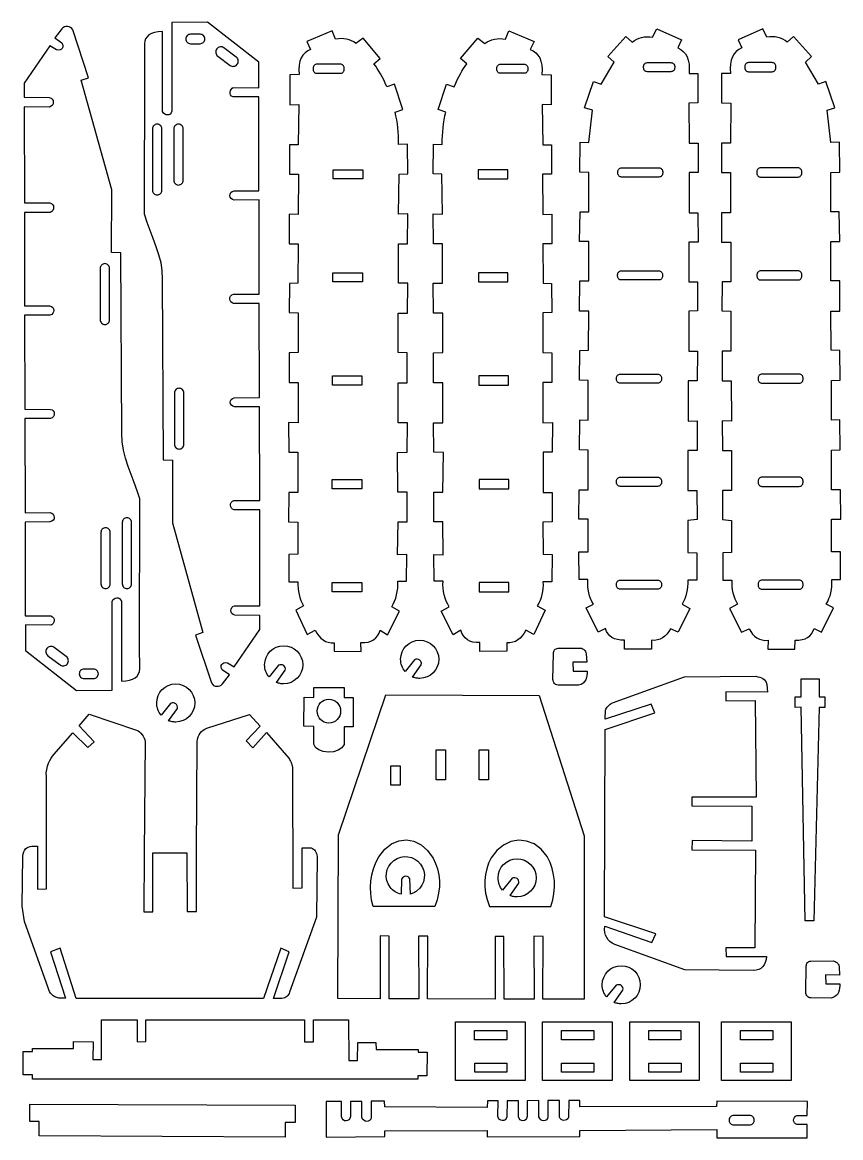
# Model space of a CAD drawing. Extents: x -511 to 437, y -183 to 197.
# Drawn here: x 158.1 to 437.2, y -183.3 to 196.8 of the extents above; entities that cross this region are included whole.
import ezdxf

# ---------------------------------------------------------------- set-up
doc = ezdxf.new("R2010")
doc.units = 0
doc.header["$MEASUREMENT"] = 0
doc.layers.add('CAMADA_1', color=7, linetype='CONTINUOUS')

msp = doc.modelspace()

# ---------------------------------------------------------------- linework, layer by layer
at = {"layer": 'CAMADA_1', "color": 250}
for points in [[(180.71, 177.9), (175.35, 194.17), (175.01, 194.67), (174.59, 195.04), (174.1, 195.27), (173.58, 195.37), (173.04, 195.34), (172.51, 195.19), (172.02, 194.93), (171.6, 194.55), (169.21, 191.45), (171.64, 189.76), (171.89, 189.28), (171.99, 188.78), (171.96, 188.32), (171.79, 187.9), (171.49, 187.57), (171.06, 187.35), (170.51, 187.28), (169.84, 187.37), (167.55, 188.76), (158.77, 175.98), (158.78, 171.27), (167.34, 171.17), (167.94, 170.95), (168.37, 170.58), (168.63, 170.1), (168.72, 169.56), (168.65, 169.03), (168.41, 168.54), (168, 168.15), (167.42, 167.91), (158.79, 167.92), (158.86, 135.24), (167.56, 135.22), (168.1, 135.01), (168.5, 134.65), (168.74, 134.2), (168.83, 133.68), (168.77, 133.17), (168.55, 132.68), (168.18, 132.29), (167.65, 132.02), (158.87, 132.02), (158.94, 100.13), (167.44, 100.11), (168.07, 99.91), (168.52, 99.56), (168.81, 99.1), (168.91, 98.59), (168.84, 98.08), (168.6, 97.61), (168.17, 97.24), (167.56, 97.02), (158.95, 96.96), (159.02, 64.93), (167.75, 64.88), (168.29, 64.68), (168.7, 64.34), (168.96, 63.9), (169.07, 63.4), (169.01, 62.88), (168.79, 62.4), (168.38, 62), (167.8, 61.72), (159.03, 61.78), (159.1, 29.64), (167.54, 29.69), (168.17, 29.48), (168.64, 29.12), (168.94, 28.65), (169.05, 28.14), (168.98, 27.62), (168.71, 27.15), (168.24, 26.78), (167.55, 26.57), (159.11, 26.48), (159.18, -5.45), (167.93, -5.51), (168.46, -5.76), (168.79, -6.14), (168.97, -6.6), (168.99, -7.1), (168.87, -7.6), (168.64, -8.04), (168.31, -8.4), (167.89, -8.63), (159.19, -8.55), (159.21, -17.33), (176.64, -30.89), (188.82, -30.85), (188.78, -0.63), (189.06, -0.05), (189.43, 0.36), (189.87, 0.6), (190.34, 0.69), (190.82, 0.62), (191.27, 0.39), (191.66, 0.02), (191.96, -0.5), (192.02, -27.74), (193.48, -27.65), (194.73, -27.42), (195.77, -27.07), (196.62, -26.59), (197.28, -25.99), (197.76, -25.28), (198.06, -24.46), (198.2, -23.53), (198.13, -15.97), (198.21, 34.39), (197.35, 37.17), (196.35, 39.93), (195.29, 42.69), (194.26, 45.45), (193.35, 48.22), (192.63, 51), (192.19, 53.8), (192.11, 56.62), (191.79, 118.17), (188.62, 118.29), (188.66, 139.68), (178.25, 177.07), (180.71, 177.9)], [(217.26, -12.02), (222.62, -28.29), (222.95, -28.79), (223.38, -29.16), (223.86, -29.39), (224.39, -29.49), (224.93, -29.46), (225.45, -29.31), (225.94, -29.05), (226.37, -28.67), (228.75, -25.57), (226.32, -23.88), (226.08, -23.39), (225.97, -22.9), (226.01, -22.44), (226.18, -22.02), (226.48, -21.69), (226.9, -21.47), (227.45, -21.4), (228.12, -21.49), (230.42, -22.88), (239.2, -10.1), (239.19, -5.38), (230.63, -5.29), (230.03, -5.07), (229.6, -4.7), (229.34, -4.22), (229.24, -3.68), (229.32, -3.15), (229.56, -2.66), (229.97, -2.27), (230.54, -2.03), (239.18, -2.04), (239.11, 30.64), (230.41, 30.66), (229.86, 30.87), (229.47, 31.23), (229.23, 31.68), (229.13, 32.2), (229.2, 32.72), (229.41, 33.2), (229.79, 33.6), (230.32, 33.86), (239.1, 33.86), (239.03, 65.75), (230.53, 65.77), (229.9, 65.97), (229.44, 66.32), (229.16, 66.78), (229.05, 67.29), (229.12, 67.81), (229.37, 68.27), (229.79, 68.64), (230.4, 68.86), (239.02, 68.92), (238.95, 100.95), (230.22, 101), (229.67, 101.2), (229.26, 101.54), (229, 101.98), (228.9, 102.48), (228.95, 103), (229.18, 103.48), (229.58, 103.88), (230.17, 104.16), (238.94, 104.1), (238.87, 136.24), (230.43, 136.19), (229.79, 136.4), (229.32, 136.76), (229.03, 137.23), (228.91, 137.74), (228.98, 138.26), (229.25, 138.73), (229.73, 139.1), (230.41, 139.31), (238.86, 139.4), (238.79, 171.33), (230.03, 171.4), (229.51, 171.64), (229.17, 172.02), (229, 172.48), (228.98, 172.98), (229.09, 173.48), (229.32, 173.93), (229.66, 174.28), (230.07, 174.51), (238.78, 174.43), (238.76, 183.21), (221.33, 196.77), (209.15, 196.73), (209.19, 166.51), (208.91, 165.93), (208.53, 165.52), (208.1, 165.28), (207.62, 165.19), (207.15, 165.26), (206.7, 165.49), (206.3, 165.86), (206, 166.38), (205.95, 193.62), (204.49, 193.53), (203.24, 193.3), (202.19, 192.95), (201.35, 192.47), (200.69, 191.87), (200.21, 191.16), (199.9, 190.34), (199.77, 189.41), (199.84, 181.85), (199.76, 131.49), (200.62, 128.72), (201.62, 125.95), (202.67, 123.19), (203.7, 120.43), (204.62, 117.66), (205.34, 114.88), (205.78, 112.08), (205.86, 109.26), (206.17, 47.71), (209.34, 47.59), (209.31, 26.2), (219.71, -11.19), (217.26, -12.02)], [(278.07, 182.65), (280.23, 184.49), (274.34, 191.42), (271.93, 189.53), (271.19, 190.07), (270.4, 190.5), (269.57, 190.82), (268.7, 191.04), (267.81, 191.17), (266.87, 191.21), (265.92, 191.17), (264.93, 191.05), (263.78, 193.9), (255.18, 190.26), (256.48, 187.53), (255.48, 187.01), (254.6, 186.36), (253.86, 185.57), (253.27, 184.62), (252.82, 183.5), (252.54, 182.19), (252.43, 180.69), (252.51, 178.98), (249.32, 178.89), (249.34, 168.69), (252.4, 168.82), (252.19, 155.05), (249.23, 155.04), (249.22, 145.04), (252.29, 145.04), (252.19, 131.32), (249.16, 131.37), (249.13, 121.29), (252.21, 121.24), (252.11, 107.84), (249.21, 107.77), (249.17, 97.89), (252.21, 97.83), (252.21, 84.21), (249.15, 84.2), (249.1, 74.01), (252.23, 74.05), (252.21, 60.31), (248.89, 60.36), (248.98, 50.28), (252.05, 50.28), (252.05, 36.56), (248.99, 36.6), (248.96, 26.54), (252.14, 26.5), (252.05, 15.51), (249.03, 15.4), (249.08, 6.13), (252.16, 6.11), (252.13, 4.97), (252.18, 3.87), (252.31, 2.8), (252.51, 1.76), (252.78, 0.75), (253.14, -0.22), (253.57, -1.15), (254.08, -2.05), (251.37, -3.57), (255.29, -11.83), (258.03, -10.41), (258.6, -11.42), (259.23, -12.3), (259.94, -13.07), (260.71, -13.69), (261.55, -14.17), (262.45, -14.5), (263.43, -14.66), (264.48, -14.65), (264.45, -17.55), (273.67, -17.58), (273.63, -14.59), (274.9, -14.58), (276.04, -14.41), (277.05, -14.08), (277.93, -13.6), (278.67, -12.98), (279.3, -12.23), (279.8, -11.37), (280.18, -10.39), (282.73, -11.96), (286.82, -3.84), (284.11, -2.45), (284.64, -1.5), (285.1, -0.49), (285.48, 0.56), (285.8, 1.66), (286.03, 2.79), (286.18, 3.95), (286.24, 5.13), (286.22, 6.31), (289.21, 6.33), (289.31, 15.38), (286.14, 15.3), (286.27, 26.56), (289.37, 26.58), (289.41, 36.63), (286.24, 36.62), (286.1, 50.2), (289.35, 50.31), (289.47, 60.3), (286.32, 60.27), (286.3, 73.87), (289.43, 73.96), (289.44, 84.2), (286.28, 84.28), (286.28, 97.63), (289.52, 97.61), (289.59, 107.91), (286.4, 107.9), (286.45, 121.28), (289.51, 121.29), (289.59, 131.48), (286.41, 131.38), (286.62, 145.02), (289.59, 145.09), (289.51, 155.23), (286.47, 155.14), (286.47, 156.6), (286.43, 158.04), (286.34, 159.45), (286.21, 160.84), (286.04, 162.2), (285.82, 163.54), (285.56, 164.85), (285.26, 166.13), (287.88, 167.1), (285.04, 175.66), (282.42, 174.83), (281.91, 176.01), (281.39, 177.12), (280.86, 178.18), (280.32, 179.18), (279.77, 180.12), (279.21, 181.02), (278.65, 181.86), (278.07, 182.65)], [(309.77, 182.65), (307.61, 184.49), (313.5, 191.42), (315.91, 189.53), (316.65, 190.07), (317.44, 190.5), (318.27, 190.82), (319.14, 191.04), (320.03, 191.17), (320.97, 191.21), (321.92, 191.17), (322.91, 191.05), (324.06, 193.9), (332.66, 190.26), (331.36, 187.53), (332.36, 187.01), (333.24, 186.36), (333.98, 185.57), (334.57, 184.62), (335.02, 183.5), (335.3, 182.19), (335.41, 180.69), (335.33, 178.98), (338.52, 178.89), (338.5, 168.69), (335.44, 168.82), (335.65, 155.05), (338.61, 155.04), (338.62, 145.04), (335.55, 145.04), (335.65, 131.32), (338.68, 131.37), (338.71, 121.29), (335.63, 121.24), (335.73, 107.84), (338.63, 107.77), (338.67, 97.89), (335.63, 97.83), (335.63, 84.21), (338.69, 84.2), (338.74, 74.01), (335.61, 74.05), (335.63, 60.31), (338.95, 60.36), (338.86, 50.28), (335.79, 50.28), (335.79, 36.56), (338.85, 36.6), (338.88, 26.54), (335.7, 26.5), (335.79, 15.51), (338.81, 15.4), (338.76, 6.13), (335.68, 6.11), (335.71, 4.97), (335.66, 3.87), (335.53, 2.8), (335.33, 1.76), (335.06, 0.75), (334.7, -0.22), (334.27, -1.15), (333.76, -2.05), (336.47, -3.57), (332.55, -11.83), (329.81, -10.41), (329.24, -11.42), (328.61, -12.3), (327.9, -13.07), (327.13, -13.69), (326.29, -14.17), (325.39, -14.5), (324.41, -14.66), (323.36, -14.65), (323.39, -17.55), (314.17, -17.58), (314.21, -14.59), (312.94, -14.58), (311.8, -14.41), (310.79, -14.08), (309.91, -13.6), (309.17, -12.98), (308.54, -12.23), (308.04, -11.37), (307.66, -10.39), (305.11, -11.96), (301.02, -3.84), (303.73, -2.45), (303.2, -1.5), (302.74, -0.49), (302.36, 0.56), (302.04, 1.66), (301.81, 2.79), (301.66, 3.95), (301.6, 5.13), (301.62, 6.31), (298.63, 6.33), (298.53, 15.38), (301.7, 15.3), (301.57, 26.56), (298.47, 26.58), (298.43, 36.63), (301.6, 36.62), (301.74, 50.2), (298.49, 50.31), (298.37, 60.3), (301.52, 60.27), (301.54, 73.87), (298.41, 73.96), (298.39, 84.2), (301.56, 84.28), (301.56, 97.63), (298.32, 97.61), (298.25, 107.91), (301.44, 107.9), (301.39, 121.28), (298.33, 121.29), (298.25, 131.48), (301.43, 131.38), (301.22, 145.02), (298.25, 145.09), (298.33, 155.23), (301.37, 155.14), (301.37, 156.6), (301.41, 158.04), (301.5, 159.45), (301.63, 160.84), (301.8, 162.2), (302.02, 163.54), (302.28, 164.85), (302.58, 166.13), (299.96, 167.1), (302.8, 175.66), (305.42, 174.83), (305.93, 176.01), (306.45, 177.12), (306.98, 178.18), (307.52, 179.18), (308.07, 180.12), (308.63, 181.02), (309.19, 181.86), (309.77, 182.65)], [(359.94, 183.21), (357.85, 185.12), (363.97, 191.98), (366.15, 190.02), (366.89, 190.57), (367.67, 191.02), (368.49, 191.38), (369.34, 191.64), (370.23, 191.8), (371.15, 191.88), (372.1, 191.86), (373.08, 191.76), (374.52, 194.53), (382.9, 190.75), (381.68, 188.09), (382.67, 187.56), (383.53, 186.88), (384.25, 186.05), (384.82, 185.06), (385.23, 183.9), (385.49, 182.56), (385.58, 181.04), (385.5, 179.32), (388.54, 179.3), (388.53, 169.32), (385.38, 169.23), (385.5, 155.61), (388.57, 155.6), (388.58, 145.6), (385.5, 145.59), (385.5, 131.87), (388.54, 131.83), (388.56, 121.88), (385.38, 121.8), (385.38, 108.3), (388.39, 108.33), (388.42, 98.45), (385.38, 98.38), (385.38, 84.77), (388.35, 84.76), (388.3, 74.65), (385.26, 74.61), (385.18, 60.87), (388.31, 60.92), (388.22, 50.84), (385.14, 50.84), (385.14, 37.22), (388.21, 37.28), (388.24, 27.35), (385.14, 27.06), (385.14, 16.07), (388.17, 15.96), (388.12, 6.68), (385.04, 6.67), (385.07, 5.53), (385.02, 4.43), (384.89, 3.35), (384.69, 2.32), (384.41, 1.31), (384.06, 0.34), (383.63, -0.59), (383.11, -1.49), (385.83, -3.01), (381.8, -11.07), (379.17, -9.85), (378.6, -10.85), (377.96, -11.7), (377.26, -12.41), (376.49, -12.98), (375.65, -13.41), (374.75, -13.69), (373.77, -13.82), (372.72, -13.8), (372.75, -16.79), (363.53, -16.83), (363.47, -13.73), (362.2, -13.73), (361.07, -13.59), (360.08, -13.31), (359.22, -12.89), (358.49, -12.33), (357.89, -11.63), (357.4, -10.8), (357.02, -9.84), (354.47, -11.04), (350.37, -2.69), (352.89, -1.49), (352.37, -0.56), (351.93, 0.4), (351.58, 1.39), (351.3, 2.42), (351.11, 3.48), (350.99, 4.57), (350.95, 5.7), (350.98, 6.87), (347.99, 6.89), (347.97, 16.37), (351.06, 16.31), (351.06, 27.42), (347.92, 27.44), (347.99, 37.49), (351.06, 37.48), (351.1, 50.96), (348.12, 51.07), (348.22, 61.26), (351.08, 61.23), (351.1, 74.73), (348.17, 74.82), (348.25, 84.96), (351.22, 85.04), (351.32, 98.38), (348.18, 98.37), (348.21, 108.67), (351.3, 108.66), (351.35, 122.04), (348.18, 122.05), (348.41, 132.24), (351.28, 132.24), (351.32, 145.57), (348.22, 145.72), (348.36, 155.94), (351.32, 155.85), (352.53, 166.84), (349.91, 167.59), (352.97, 176.59), (355.52, 175.68), (359.94, 183.21)], [(425.21, 183.21), (427.3, 185.12), (421.18, 191.98), (419, 190.02), (418.25, 190.57), (417.47, 191.02), (416.66, 191.38), (415.8, 191.64), (414.92, 191.8), (414, 191.88), (413.05, 191.86), (412.07, 191.76), (410.63, 194.53), (402.24, 190.75), (403.47, 188.09), (402.47, 187.56), (401.61, 186.88), (400.9, 186.05), (400.33, 185.06), (399.91, 183.9), (399.65, 182.56), (399.56, 181.04), (399.64, 179.32), (396.61, 179.3), (396.62, 169.32), (399.76, 169.23), (399.64, 155.61), (396.58, 155.6), (396.56, 145.6), (399.64, 145.59), (399.64, 131.87), (396.61, 131.83), (396.58, 121.88), (399.76, 121.8), (399.76, 108.3), (396.76, 108.33), (396.72, 98.45), (399.76, 98.38), (399.76, 84.77), (396.8, 84.76), (396.84, 74.65), (399.88, 74.61), (399.96, 60.87), (396.84, 60.92), (396.92, 50.84), (400, 50.84), (400, 37.22), (396.94, 37.28), (396.9, 27.35), (400, 27.06), (400, 16.07), (396.98, 15.96), (397.03, 6.68), (400.1, 6.67), (400.08, 5.53), (400.13, 4.43), (400.25, 3.35), (400.45, 2.32), (400.73, 1.31), (401.09, 0.34), (401.52, -0.59), (402.03, -1.49), (399.32, -3.01), (403.34, -11.07), (405.97, -9.85), (406.55, -10.85), (407.18, -11.7), (407.88, -12.41), (408.66, -12.98), (409.49, -13.41), (410.4, -13.69), (411.38, -13.82), (412.43, -13.8), (412.39, -16.79), (421.62, -16.83), (421.68, -13.73), (422.95, -13.73), (424.07, -13.59), (425.07, -13.31), (425.92, -12.89), (426.65, -12.33), (427.26, -11.63), (427.75, -10.8), (428.13, -9.84), (430.68, -11.04), (434.77, -2.69), (432.26, -1.49), (432.78, -0.56), (433.21, 0.4), (433.57, 1.39), (433.84, 2.42), (434.04, 3.48), (434.16, 4.57), (434.2, 5.7), (434.17, 6.87), (437.16, 6.89), (437.17, 16.37), (434.09, 16.31), (434.09, 27.42), (437.22, 27.44), (437.15, 37.49), (434.09, 37.48), (434.05, 50.96), (437.03, 51.07), (436.92, 61.26), (434.07, 61.23), (434.05, 74.73), (436.98, 74.82), (436.89, 84.96), (433.93, 85.04), (433.83, 98.38), (436.97, 98.37), (436.93, 108.67), (433.85, 108.66), (433.8, 122.04), (436.96, 122.05), (436.74, 132.24), (433.86, 132.24), (433.83, 145.57), (436.92, 145.72), (436.79, 155.94), (433.83, 155.85), (432.62, 166.84), (435.24, 167.59), (432.18, 176.59), (429.63, 175.68), (425.21, 183.21)], [(215.5, 189.48), (218.78, 189.48), (219.1, 189.51), (219.4, 189.61), (219.68, 189.76), (219.92, 189.95), (220.11, 190.19), (220.26, 190.47), (220.36, 190.77), (220.39, 191.09), (220.39, 191.09), (220.36, 191.42), (220.26, 191.72), (220.11, 191.99), (219.92, 192.23), (219.68, 192.43), (219.4, 192.58), (219.1, 192.67), (218.78, 192.7), (215.5, 192.7), (215.18, 192.67), (214.87, 192.58), (214.6, 192.43), (214.36, 192.23), (214.16, 191.99), (214.02, 191.72), (213.92, 191.42), (213.89, 191.09), (213.89, 191.09), (213.92, 190.77), (214.02, 190.47), (214.16, 190.19), (214.36, 189.95), (214.6, 189.76), (214.87, 189.61), (215.18, 189.51), (215.5, 189.48)], [(224.81, 185.25), (229, 182.11), (229.31, 181.93), (229.63, 181.82), (229.97, 181.77), (230.31, 181.78), (230.63, 181.86), (230.94, 182.01), (231.22, 182.21), (231.46, 182.47), (231.46, 182.47), (231.64, 182.77), (231.76, 183.1), (231.81, 183.44), (231.79, 183.77), (231.71, 184.1), (231.57, 184.41), (231.37, 184.69), (231.11, 184.93), (226.91, 188.06), (226.6, 188.24), (226.28, 188.36), (225.94, 188.41), (225.6, 188.39), (225.28, 188.31), (224.97, 188.17), (224.69, 187.97), (224.45, 187.7), (224.45, 187.7), (224.27, 187.4), (224.15, 187.07), (224.1, 186.74), (224.12, 186.4), (224.2, 186.07), (224.34, 185.76), (224.54, 185.49), (224.81, 185.25)], [(266.59, 182.49), (258.59, 182.49), (258.33, 182.46), (258.08, 182.39), (257.86, 182.27), (257.67, 182.11), (257.51, 181.92), (257.39, 181.7), (257.32, 181.46), (257.29, 181.2), (257.29, 180.69), (257.32, 180.43), (257.39, 180.18), (257.51, 179.96), (257.67, 179.77), (257.86, 179.61), (258.08, 179.49), (258.33, 179.42), (258.59, 179.39), (266.59, 179.39), (266.85, 179.42), (267.09, 179.49), (267.31, 179.61), (267.51, 179.77), (267.66, 179.96), (267.78, 180.18), (267.86, 180.43), (267.89, 180.69), (267.89, 181.2), (267.86, 181.46), (267.78, 181.7), (267.66, 181.92), (267.51, 182.11), (267.31, 182.27), (267.09, 182.39), (266.85, 182.46), (266.59, 182.49)], [(321.25, 182.49), (329.25, 182.49), (329.51, 182.46), (329.76, 182.39), (329.98, 182.27), (330.17, 182.11), (330.33, 181.92), (330.45, 181.7), (330.52, 181.46), (330.55, 181.2), (330.55, 180.69), (330.52, 180.43), (330.45, 180.18), (330.33, 179.96), (330.17, 179.77), (329.98, 179.61), (329.76, 179.49), (329.51, 179.42), (329.25, 179.39), (321.25, 179.39), (320.99, 179.42), (320.75, 179.49), (320.53, 179.61), (320.33, 179.77), (320.18, 179.96), (320.06, 180.18), (319.98, 180.43), (319.95, 180.69), (319.95, 181.2), (319.98, 181.46), (320.06, 181.7), (320.18, 181.92), (320.33, 182.11), (320.53, 182.27), (320.75, 182.39), (320.99, 182.46), (321.25, 182.49)], [(371.31, 183.05), (379.31, 183.05), (379.57, 183.02), (379.81, 182.95), (380.03, 182.83), (380.23, 182.67), (380.38, 182.48), (380.5, 182.26), (380.58, 182.01), (380.61, 181.75), (380.61, 181.24), (380.58, 180.98), (380.5, 180.74), (380.38, 180.52), (380.23, 180.33), (380.03, 180.17), (379.81, 180.05), (379.57, 179.98), (379.31, 179.95), (371.31, 179.95), (371.05, 179.98), (370.8, 180.05), (370.58, 180.17), (370.39, 180.33), (370.23, 180.52), (370.11, 180.74), (370.04, 180.98), (370.01, 181.24), (370.01, 181.75), (370.04, 182.01), (370.11, 182.26), (370.23, 182.48), (370.39, 182.67), (370.58, 182.83), (370.8, 182.95), (371.05, 183.02), (371.31, 183.05)], [(413.84, 183.05), (405.83, 183.05), (405.57, 183.02), (405.33, 182.95), (405.11, 182.83), (404.92, 182.67), (404.76, 182.48), (404.64, 182.26), (404.57, 182.02), (404.54, 181.76), (404.54, 181.24), (404.57, 180.98), (404.64, 180.74), (404.76, 180.52), (404.92, 180.33), (405.11, 180.17), (405.33, 180.05), (405.57, 179.98), (405.83, 179.95), (413.84, 179.95), (414.1, 179.98), (414.34, 180.05), (414.56, 180.17), (414.75, 180.33), (414.91, 180.52), (415.03, 180.74), (415.11, 180.98), (415.13, 181.24), (415.13, 181.76), (415.11, 182.02), (415.03, 182.26), (414.91, 182.48), (414.75, 182.67), (414.56, 182.83), (414.34, 182.95), (414.1, 183.02), (413.84, 183.05)], [(204.13, 137.94), (204.13, 137.94), (204.45, 137.98), (204.75, 138.07), (205.02, 138.22), (205.26, 138.41), (205.45, 138.65), (205.6, 138.92), (205.69, 139.22), (205.73, 139.54), (205.73, 160.44), (205.69, 160.76), (205.6, 161.06), (205.45, 161.33), (205.26, 161.57), (205.02, 161.77), (204.75, 161.92), (204.45, 162.01), (204.13, 162.04), (204.13, 162.04), (203.81, 162.01), (203.51, 161.92), (203.23, 161.77), (203, 161.57), (202.8, 161.33), (202.65, 161.06), (202.56, 160.76), (202.53, 160.44), (202.53, 139.54), (202.56, 139.22), (202.65, 138.92), (202.8, 138.65), (203, 138.41), (203.23, 138.22), (203.51, 138.07), (203.81, 137.98), (204.13, 137.94)], [(211.4, 141.32), (211.4, 141.32), (211.72, 141.36), (212.02, 141.45), (212.29, 141.6), (212.53, 141.79), (212.73, 142.03), (212.88, 142.3), (212.97, 142.6), (213, 142.92), (213, 160.44), (212.97, 160.76), (212.88, 161.06), (212.73, 161.33), (212.53, 161.57), (212.29, 161.77), (212.02, 161.92), (211.72, 162.01), (211.4, 162.04), (211.4, 162.04), (211.08, 162.01), (210.78, 161.92), (210.51, 161.77), (210.27, 161.57), (210.08, 161.33), (209.93, 161.06), (209.83, 160.76), (209.8, 160.44), (209.8, 142.92), (209.83, 142.6), (209.93, 142.3), (210.08, 142.03), (210.27, 141.79), (210.51, 141.6), (210.78, 141.45), (211.08, 141.36), (211.4, 141.32)], [(264.17, 146.55), (274.23, 146.55), (274.23, 143.45), (264.17, 143.45), (264.17, 146.55)], [(323.67, 146.55), (313.61, 146.55), (313.61, 143.45), (323.67, 143.45), (323.67, 146.55)], [(362.5, 147.16), (375.24, 147.16), (375.5, 147.14), (375.74, 147.06), (375.96, 146.94), (376.15, 146.78), (376.31, 146.59), (376.43, 146.37), (376.5, 146.13), (376.53, 145.87), (376.53, 145.36), (376.5, 145.1), (376.43, 144.85), (376.31, 144.63), (376.15, 144.44), (375.96, 144.28), (375.74, 144.16), (375.5, 144.09), (375.24, 144.06), (362.5, 144.06), (362.24, 144.09), (362, 144.16), (361.78, 144.28), (361.58, 144.44), (361.43, 144.63), (361.31, 144.85), (361.23, 145.1), (361.2, 145.36), (361.2, 145.87), (361.23, 146.13), (361.31, 146.37), (361.43, 146.59), (361.58, 146.78), (361.78, 146.94), (362, 147.06), (362.24, 147.14), (362.5, 147.16)], [(422.65, 147.16), (409.91, 147.16), (409.65, 147.14), (409.41, 147.06), (409.19, 146.94), (409, 146.78), (408.84, 146.59), (408.72, 146.37), (408.64, 146.13), (408.62, 145.87), (408.62, 145.36), (408.64, 145.1), (408.72, 144.85), (408.84, 144.63), (409, 144.44), (409.19, 144.28), (409.41, 144.16), (409.65, 144.09), (409.91, 144.06), (422.65, 144.06), (422.91, 144.09), (423.15, 144.16), (423.37, 144.28), (423.56, 144.44), (423.72, 144.63), (423.84, 144.85), (423.92, 145.1), (423.94, 145.36), (423.94, 145.87), (423.92, 146.13), (423.84, 146.37), (423.72, 146.59), (423.56, 146.78), (423.37, 146.94), (423.15, 147.06), (422.91, 147.14), (422.65, 147.16)], [(186.32, 114.53), (186.32, 114.53), (186, 114.49), (185.7, 114.4), (185.42, 114.25), (185.19, 114.06), (184.99, 113.82), (184.84, 113.55), (184.75, 113.25), (184.72, 112.93), (184.72, 95.41), (184.75, 95.09), (184.84, 94.79), (184.99, 94.52), (185.19, 94.28), (185.42, 94.09), (185.7, 93.94), (186, 93.84), (186.32, 93.81), (186.32, 93.81), (186.64, 93.84), (186.94, 93.94), (187.21, 94.09), (187.45, 94.28), (187.64, 94.52), (187.79, 94.79), (187.88, 95.09), (187.92, 95.41), (187.92, 112.93), (187.88, 113.25), (187.79, 113.55), (187.64, 113.82), (187.45, 114.06), (187.21, 114.25), (186.94, 114.4), (186.64, 114.49), (186.32, 114.53)], [(264.08, 111.46), (274.15, 111.46), (274.15, 108.36), (264.08, 108.36), (264.08, 111.46)], [(323.76, 111.46), (313.69, 111.46), (313.69, 108.36), (323.76, 108.36), (323.76, 111.46)], [(362.44, 112.07), (375.18, 112.07), (375.44, 112.04), (375.68, 111.97), (375.9, 111.85), (376.09, 111.69), (376.25, 111.5), (376.37, 111.28), (376.45, 111.03), (376.47, 110.77), (376.47, 110.26), (376.45, 110), (376.37, 109.76), (376.25, 109.54), (376.09, 109.35), (375.9, 109.19), (375.68, 109.07), (375.44, 108.99), (375.18, 108.97), (362.44, 108.97), (362.18, 108.99), (361.94, 109.07), (361.72, 109.19), (361.53, 109.35), (361.37, 109.54), (361.25, 109.76), (361.17, 110), (361.15, 110.26), (361.15, 110.77), (361.17, 111.03), (361.25, 111.28), (361.37, 111.5), (361.53, 111.69), (361.72, 111.85), (361.94, 111.97), (362.18, 112.04), (362.44, 112.07)], [(422.71, 112.07), (409.97, 112.07), (409.71, 112.04), (409.47, 111.97), (409.25, 111.85), (409.05, 111.69), (408.9, 111.5), (408.78, 111.28), (408.7, 111.03), (408.67, 110.77), (408.67, 110.26), (408.7, 110), (408.78, 109.76), (408.9, 109.54), (409.05, 109.35), (409.25, 109.19), (409.47, 109.07), (409.71, 108.99), (409.97, 108.97), (422.71, 108.97), (422.97, 108.99), (423.21, 109.07), (423.43, 109.19), (423.62, 109.35), (423.78, 109.54), (423.9, 109.76), (423.97, 110), (424, 110.26), (424, 110.77), (423.97, 111.03), (423.9, 111.28), (423.78, 111.5), (423.62, 111.69), (423.43, 111.85), (423.21, 111.97), (422.97, 112.04), (422.71, 112.07)], [(263.92, 76.28), (273.98, 76.28), (273.98, 73.18), (263.92, 73.18), (263.92, 76.28)], [(323.92, 76.28), (313.86, 76.28), (313.86, 73.18), (323.92, 73.18), (323.92, 76.28)], [(362.06, 76.89), (374.8, 76.89), (375.06, 76.87), (375.3, 76.79), (375.52, 76.67), (375.71, 76.51), (375.87, 76.32), (375.99, 76.1), (376.06, 75.86), (376.09, 75.6), (376.09, 75.09), (376.06, 74.83), (375.99, 74.58), (375.87, 74.36), (375.71, 74.17), (375.52, 74.01), (375.3, 73.89), (375.06, 73.82), (374.8, 73.79), (362.06, 73.79), (361.8, 73.82), (361.56, 73.89), (361.34, 74.01), (361.14, 74.17), (360.99, 74.36), (360.87, 74.58), (360.79, 74.83), (360.76, 75.09), (360.76, 75.6), (360.79, 75.86), (360.87, 76.1), (360.99, 76.32), (361.14, 76.51), (361.34, 76.67), (361.56, 76.79), (361.8, 76.87), (362.06, 76.89)], [(423.09, 76.89), (410.35, 76.89), (410.09, 76.87), (409.85, 76.79), (409.63, 76.67), (409.44, 76.51), (409.28, 76.32), (409.16, 76.1), (409.08, 75.86), (409.06, 75.6), (409.06, 75.09), (409.08, 74.83), (409.16, 74.58), (409.28, 74.36), (409.44, 74.17), (409.63, 74.01), (409.85, 73.89), (410.09, 73.82), (410.35, 73.79), (423.09, 73.79), (423.35, 73.82), (423.59, 73.89), (423.81, 74.01), (424, 74.17), (424.16, 74.36), (424.28, 74.58), (424.36, 74.83), (424.38, 75.09), (424.38, 75.6), (424.36, 75.86), (424.28, 76.1), (424.16, 76.32), (424, 76.51), (423.81, 76.67), (423.59, 76.79), (423.35, 76.87), (423.09, 76.89)], [(211.65, 51.35), (211.65, 51.35), (211.97, 51.39), (212.27, 51.48), (212.54, 51.63), (212.78, 51.82), (212.97, 52.06), (213.12, 52.33), (213.21, 52.63), (213.25, 52.95), (213.25, 70.47), (213.21, 70.79), (213.12, 71.09), (212.97, 71.36), (212.78, 71.6), (212.54, 71.8), (212.27, 71.94), (211.97, 72.04), (211.65, 72.07), (211.65, 72.07), (211.33, 72.04), (211.03, 71.94), (210.75, 71.8), (210.52, 71.6), (210.32, 71.36), (210.17, 71.09), (210.08, 70.79), (210.05, 70.47), (210.05, 52.95), (210.08, 52.63), (210.17, 52.33), (210.32, 52.06), (210.52, 51.82), (210.75, 51.63), (211.03, 51.48), (211.33, 51.39), (211.65, 51.35)], [(263.83, 40.96), (273.9, 40.96), (273.9, 37.86), (263.83, 37.86), (263.83, 40.96)], [(324.01, 40.96), (313.94, 40.96), (313.94, 37.86), (324.01, 37.86), (324.01, 40.96)], [(362.06, 41.75), (374.8, 41.75), (375.06, 41.73), (375.3, 41.65), (375.52, 41.53), (375.71, 41.37), (375.87, 41.18), (375.99, 40.96), (376.06, 40.72), (376.09, 40.46), (376.09, 39.95), (376.06, 39.69), (375.99, 39.45), (375.87, 39.23), (375.71, 39.03), (375.52, 38.88), (375.3, 38.76), (375.06, 38.68), (374.8, 38.65), (362.06, 38.65), (361.8, 38.68), (361.56, 38.76), (361.34, 38.88), (361.14, 39.03), (360.99, 39.23), (360.87, 39.45), (360.79, 39.69), (360.76, 39.95), (360.76, 40.46), (360.79, 40.72), (360.87, 40.96), (360.99, 41.18), (361.14, 41.37), (361.34, 41.53), (361.56, 41.65), (361.8, 41.73), (362.06, 41.75)], [(423.09, 41.75), (410.35, 41.75), (410.09, 41.73), (409.85, 41.65), (409.63, 41.53), (409.44, 41.37), (409.28, 41.18), (409.16, 40.96), (409.08, 40.72), (409.06, 40.46), (409.06, 39.95), (409.08, 39.69), (409.16, 39.45), (409.28, 39.23), (409.44, 39.03), (409.63, 38.88), (409.85, 38.76), (410.09, 38.68), (410.35, 38.65), (423.09, 38.65), (423.35, 38.68), (423.59, 38.76), (423.81, 38.88), (424, 39.03), (424.16, 39.23), (424.28, 39.45), (424.36, 39.69), (424.38, 39.95), (424.38, 40.46), (424.36, 40.72), (424.28, 40.96), (424.16, 41.18), (424, 41.37), (423.81, 41.53), (423.59, 41.65), (423.35, 41.73), (423.09, 41.75)], [(193.84, 27.94), (193.84, 27.94), (193.52, 27.9), (193.22, 27.81), (192.94, 27.66), (192.71, 27.47), (192.51, 27.23), (192.36, 26.96), (192.27, 26.66), (192.24, 26.34), (192.24, 5.44), (192.27, 5.12), (192.36, 4.82), (192.51, 4.55), (192.71, 4.31), (192.94, 4.11), (193.22, 3.97), (193.52, 3.87), (193.84, 3.84), (193.84, 3.84), (194.16, 3.87), (194.46, 3.97), (194.73, 4.11), (194.97, 4.31), (195.16, 4.55), (195.31, 4.82), (195.4, 5.12), (195.44, 5.44), (195.44, 26.34), (195.4, 26.66), (195.31, 26.96), (195.16, 27.23), (194.97, 27.47), (194.73, 27.66), (194.46, 27.81), (194.16, 27.9), (193.84, 27.94)], [(186.56, 24.56), (186.56, 24.56), (186.24, 24.52), (185.94, 24.43), (185.67, 24.28), (185.43, 24.09), (185.24, 23.85), (185.09, 23.58), (185, 23.28), (184.96, 22.96), (184.96, 5.44), (185, 5.12), (185.09, 4.82), (185.24, 4.55), (185.43, 4.31), (185.67, 4.11), (185.94, 3.97), (186.24, 3.87), (186.56, 3.84), (186.56, 3.84), (186.89, 3.87), (187.19, 3.97), (187.46, 4.11), (187.69, 4.31), (187.89, 4.55), (188.04, 4.82), (188.13, 5.12), (188.16, 5.44), (188.16, 22.96), (188.13, 23.28), (188.04, 23.58), (187.89, 23.85), (187.69, 24.09), (187.46, 24.28), (187.19, 24.43), (186.89, 24.52), (186.56, 24.56)], [(263.83, 5.86), (273.9, 5.86), (273.9, 2.76), (263.83, 2.76), (263.83, 5.86)], [(324.01, 5.86), (313.94, 5.86), (313.94, 2.76), (324.01, 2.76), (324.01, 5.86)], [(362.06, 6.72), (374.8, 6.72), (375.06, 6.69), (375.3, 6.61), (375.52, 6.49), (375.71, 6.34), (375.87, 6.14), (375.99, 5.92), (376.06, 5.68), (376.09, 5.42), (376.09, 4.91), (376.06, 4.65), (375.99, 4.41), (375.87, 4.19), (375.71, 4), (375.52, 3.84), (375.3, 3.72), (375.06, 3.64), (374.8, 3.62), (362.06, 3.62), (361.8, 3.64), (361.56, 3.72), (361.34, 3.84), (361.14, 4), (360.99, 4.19), (360.87, 4.41), (360.79, 4.65), (360.76, 4.91), (360.76, 5.42), (360.79, 5.68), (360.87, 5.92), (360.99, 6.14), (361.14, 6.34), (361.34, 6.49), (361.56, 6.61), (361.8, 6.69), (362.06, 6.72)], [(423.09, 6.72), (410.35, 6.72), (410.09, 6.69), (409.85, 6.61), (409.63, 6.49), (409.44, 6.34), (409.28, 6.14), (409.16, 5.92), (409.08, 5.68), (409.06, 5.42), (409.06, 4.91), (409.08, 4.65), (409.16, 4.41), (409.28, 4.19), (409.44, 4), (409.63, 3.84), (409.85, 3.72), (410.09, 3.64), (410.35, 3.62), (423.09, 3.62), (423.35, 3.64), (423.59, 3.72), (423.81, 3.84), (424, 4), (424.16, 4.19), (424.28, 4.41), (424.36, 4.65), (424.38, 4.91), (424.38, 5.42), (424.36, 5.68), (424.28, 5.92), (424.16, 6.14), (424, 6.34), (423.81, 6.49), (423.59, 6.61), (423.35, 6.69), (423.09, 6.72)], [(293.65, -13.77), (294.96, -13.91), (296.18, -14.28), (297.29, -14.88), (298.25, -15.68), (299.04, -16.64), (299.64, -17.74), (300.02, -18.96), (300.15, -20.27), (300.02, -21.58), (299.64, -22.8), (299.04, -23.91), (298.25, -24.87), (297.29, -25.66), (296.18, -26.26), (294.96, -26.64), (293.65, -26.77), (293.34, -26.77), (293.03, -26.74), (292.71, -26.71), (292.41, -26.66), (292.1, -26.6), (291.8, -26.52), (291.51, -26.43), (291.23, -26.33), (294.21, -22.12), (294.27, -21.65), (294.18, -21.22), (293.97, -20.85), (293.66, -20.55), (293.28, -20.34), (292.84, -20.24), (292.38, -20.27), (291.92, -20.44), (288.66, -24.43), (288.32, -23.99), (288.03, -23.53), (287.77, -23.04), (287.55, -22.52), (287.38, -21.99), (287.26, -21.43), (287.18, -20.86), (287.15, -20.27), (287.29, -18.96), (287.66, -17.74), (288.26, -16.64), (289.06, -15.68), (290.02, -14.88), (291.12, -14.28), (292.34, -13.91), (293.65, -13.77)], [(173.16, -19.36), (168.96, -16.23), (168.66, -16.05), (168.33, -15.93), (168, -15.89), (167.66, -15.9), (167.33, -15.98), (167.02, -16.13), (166.74, -16.33), (166.5, -16.59), (166.5, -16.59), (166.32, -16.89), (166.21, -17.22), (166.16, -17.55), (166.17, -17.89), (166.25, -18.22), (166.4, -18.53), (166.6, -18.81), (166.86, -19.05), (171.06, -22.18), (171.36, -22.36), (171.69, -22.48), (172.02, -22.53), (172.36, -22.51), (172.69, -22.43), (173, -22.29), (173.28, -22.09), (173.52, -21.82), (173.52, -21.82), (173.7, -21.52), (173.81, -21.19), (173.86, -20.86), (173.84, -20.52), (173.76, -20.19), (173.62, -19.88), (173.42, -19.6), (173.16, -19.36)], [(247.27, -15.65), (248.58, -15.78), (249.8, -16.16), (250.91, -16.76), (251.87, -17.56), (252.66, -18.52), (253.26, -19.62), (253.64, -20.84), (253.77, -22.15), (253.64, -23.46), (253.26, -24.68), (252.66, -25.79), (251.87, -26.75), (250.91, -27.54), (249.8, -28.14), (248.58, -28.52), (247.27, -28.65), (246.96, -28.64), (246.65, -28.62), (246.34, -28.59), (246.03, -28.54), (245.72, -28.47), (245.43, -28.4), (245.14, -28.31), (244.86, -28.21), (247.83, -24), (247.89, -23.53), (247.8, -23.1), (247.59, -22.73), (247.28, -22.43), (246.9, -22.22), (246.46, -22.12), (246, -22.15), (245.54, -22.32), (242.28, -26.31), (241.94, -25.87), (241.65, -25.41), (241.39, -24.92), (241.17, -24.4), (241, -23.87), (240.88, -23.31), (240.8, -22.74), (240.77, -22.15), (240.91, -20.84), (241.29, -19.62), (241.88, -18.52), (242.68, -17.56), (243.64, -16.76), (244.74, -16.16), (245.96, -15.78), (247.27, -15.65)], [(350.76, -24.34), (350.74, -25.03), (350.67, -25.76), (350.52, -26.51), (350.27, -27.23), (349.89, -27.88), (349.37, -28.44), (348.68, -28.87), (347.8, -29.13), (340.86, -29.11), (340.47, -29.04), (340.13, -28.91), (339.85, -28.73), (339.61, -28.51), (339.42, -28.23), (339.28, -27.92), (339.17, -27.56), (339.1, -27.17), (339.29, -18.29), (339.31, -17.92), (339.38, -17.6), (339.5, -17.32), (339.67, -17.08), (339.89, -16.88), (340.16, -16.72), (340.48, -16.6), (340.86, -16.53), (348.45, -16.44), (348.83, -16.54), (349.17, -16.68), (349.48, -16.86), (349.76, -17.08), (349.99, -17.34), (350.2, -17.64), (350.36, -17.99), (350.48, -18.38), (350.67, -21.3), (345.86, -21.25), (345.95, -24.3), (350.76, -24.34)], [(182.47, -23.6), (179.19, -23.6), (178.86, -23.63), (178.56, -23.73), (178.29, -23.88), (178.05, -24.07), (177.85, -24.31), (177.7, -24.59), (177.61, -24.89), (177.58, -25.21), (177.58, -25.21), (177.61, -25.53), (177.7, -25.84), (177.85, -26.11), (178.05, -26.35), (178.29, -26.55), (178.56, -26.69), (178.86, -26.79), (179.19, -26.82), (182.47, -26.82), (182.79, -26.79), (183.09, -26.69), (183.37, -26.55), (183.6, -26.35), (183.8, -26.11), (183.95, -25.84), (184.04, -25.53), (184.08, -25.21), (184.08, -25.21), (184.04, -24.89), (183.95, -24.59), (183.8, -24.31), (183.6, -24.07), (183.37, -23.88), (183.09, -23.73), (182.79, -23.63), (182.47, -23.6)], [(408, -34.27), (408.34, -67.22), (386.41, -67.22), (386.41, -70.26), (406.88, -70.37), (406.88, -82.29), (386.53, -82.06), (386.41, -85.21), (408.12, -85.32), (407.89, -118.6), (398, -118.6), (398.11, -121.53), (411.94, -121.53), (411.76, -122.61), (411.48, -123.57), (411.09, -124.39), (410.59, -125.07), (409.98, -125.61), (409.25, -126.01), (408.41, -126.26), (407.44, -126.36), (384.03, -126.14), (360.22, -117.47), (359.31, -117.03), (358.55, -116.49), (357.92, -115.85), (357.42, -115.12), (357.06, -114.29), (356.83, -113.38), (356.72, -112.37), (356.74, -111.27), (372.78, -116.78), (374.21, -113.81), (356.66, -108.03), (356.92, -44.17), (373.8, -38.57), (372.62, -35.61), (356.93, -40.72), (357.01, -37.67), (357.18, -37.28), (357.38, -36.91), (357.63, -36.55), (357.91, -36.2), (358.23, -35.88), (358.59, -35.59), (358.98, -35.33), (359.42, -35.1), (383.94, -26.29), (408.23, -26.07), (408.96, -26.23), (409.61, -26.4), (410.19, -26.59), (410.69, -26.82), (411.12, -27.14), (411.49, -27.57), (411.8, -28.13), (412.05, -28.85), (412.28, -31.46), (398, -31.35), (398, -34.39), (408, -34.27)], [(210.47, -28.66), (211.78, -28.79), (213, -29.17), (214.1, -29.77), (215.06, -30.56), (215.86, -31.52), (216.46, -32.63), (216.84, -33.85), (216.97, -35.16), (216.84, -36.47), (216.46, -37.69), (215.86, -38.79), (215.06, -39.76), (214.1, -40.55), (213, -41.15), (211.78, -41.53), (210.47, -41.66), (210.15, -41.65), (209.84, -41.63), (209.53, -41.59), (209.22, -41.54), (208.92, -41.48), (208.62, -41.41), (208.33, -41.32), (208.05, -41.21), (211.03, -37), (211.08, -36.54), (210.99, -36.11), (210.78, -35.73), (210.47, -35.44), (210.09, -35.23), (209.66, -35.13), (209.2, -35.16), (208.73, -35.32), (205.47, -39.32), (205.14, -38.88), (204.84, -38.41), (204.58, -37.92), (204.37, -37.41), (204.2, -36.87), (204.07, -36.32), (203.99, -35.75), (203.97, -35.16), (204.1, -33.85), (204.48, -32.63), (205.08, -31.52), (205.87, -30.56), (206.83, -29.77), (207.94, -29.17), (209.16, -28.79), (210.47, -28.66)], [(257.51, -49.16), (257.56, -43.15), (254.18, -43.09), (254.28, -33.21), (257.56, -33.25), (257.56, -29.88), (267.88, -29.88), (267.88, -33.26), (270.94, -33.26), (270.94, -43.25), (267.88, -43.25), (267.88, -49.32), (267.11, -50.49), (265.83, -51.3), (264.23, -51.77), (262.48, -51.9), (260.75, -51.7), (259.23, -51.17), (258.09, -50.32), (257.51, -49.16)], [(423.71, -26.89), (429.9, -26.89), (429.9, -33.09), (431.82, -33.09), (431.83, -36.71), (429.9, -36.71), (428.07, -109.36), (425.05, -109.39), (423.71, -36.65), (421.7, -36.66), (421.66, -33.12), (423.71, -33.12), (423.71, -26.89)], [(262.7, -33.85), (263.5, -33.94), (264.25, -34.17), (264.93, -34.55), (265.52, -35.05), (266.01, -35.65), (266.38, -36.35), (266.61, -37.11), (266.69, -37.94), (266.61, -38.76), (266.38, -39.52), (266.01, -40.22), (265.52, -40.82), (264.93, -41.32), (264.25, -41.7), (263.5, -41.94), (262.7, -42.02), (261.89, -41.94), (261.14, -41.7), (260.47, -41.32), (259.87, -40.82), (259.39, -40.22), (259.02, -39.52), (258.78, -38.76), (258.7, -37.94), (258.78, -37.11), (259.02, -36.35), (259.39, -35.65), (259.87, -35.05), (260.47, -34.55), (261.14, -34.17), (261.89, -33.94), (262.7, -33.85)], [(265.8, -135.91), (266.01, -80.05), (282.09, -32.43), (334.45, -32.63), (349.7, -80.46), (349.7, -136.12), (335.7, -136.08), (335.78, -114.7), (332.59, -114.67), (332.65, -136.07), (322.41, -136.05), (322.38, -114.69), (319.4, -114.7), (319.4, -136.04), (296.27, -135.98), (296.4, -114.64), (293.26, -114.62), (293.35, -135.98), (283.21, -135.95), (283.27, -114.58), (280.23, -114.54), (280.23, -135.95), (265.8, -135.91)], [(166.35, -60.24), (166.33, -59.01), (166.46, -57.84), (166.71, -56.73), (167.07, -55.71), (167.49, -54.79), (167.95, -53.98), (168.42, -53.3), (168.88, -52.76), (175.41, -45.29), (180.51, -50.32), (182.71, -48.4), (177.56, -42.92), (180.99, -39), (197.09, -44.4), (197.61, -44.66), (198.11, -45.02), (198.59, -45.46), (199.03, -45.97), (199.41, -46.53), (199.72, -47.12), (199.94, -47.73), (200.05, -48.34), (199.65, -86.31), (199.62, -106.32), (202.69, -106.34), (202.68, -86.23), (214.3, -86.22), (214.39, -106.24), (217.53, -106.21), (217.55, -86.31), (217.79, -48.38), (217.94, -47.51), (218.16, -46.74), (218.45, -46.05), (218.81, -45.45), (219.26, -44.92), (219.79, -44.45), (220.41, -44.05), (221.13, -43.7), (235.61, -39.06), (239.29, -43.05), (234.49, -48.08), (236.79, -50.47), (241.43, -45.27), (248.98, -53.97), (249.21, -54.32), (249.42, -54.68), (249.61, -55.04), (249.78, -55.42), (249.93, -55.82), (250.07, -56.22), (250.18, -56.64), (250.28, -57.07), (250.43, -98.27), (253.53, -98.18), (253.56, -84.54), (256.62, -84.54), (257.06, -84.73), (257.43, -84.96), (257.75, -85.25), (258.02, -85.58), (258.24, -85.98), (258.42, -86.44), (258.56, -86.96), (258.66, -87.54), (258.43, -108.12), (249.28, -133.72), (249.11, -134.12), (248.91, -134.5), (248.67, -134.83), (248.38, -135.13), (248.04, -135.39), (247.64, -135.61), (247.18, -135.77), (246.64, -135.89), (243.76, -135.89), (249.12, -119.93), (246.32, -118.76), (240.41, -135.89), (176.48, -135.89), (171.06, -118.76), (167.78, -119.94), (172.88, -135.79), (170.66, -135.74), (169.92, -135.55), (169.27, -135.29), (168.7, -134.96), (168.2, -134.55), (167.78, -134.08), (167.43, -133.52), (167.14, -132.89), (166.92, -132.19), (158.86, -109.64), (158.15, -104.43), (158.37, -87.31), (158.48, -86.57), (158.67, -85.93), (158.93, -85.38), (159.27, -84.91), (159.69, -84.54), (160.19, -84.26), (160.78, -84.08), (161.44, -84), (163.28, -84), (163.33, -98.57), (166.39, -98.53), (166.4, -80.84), (166.35, -60.24)], [(299.22, -51.16), (302.42, -51.16), (302.42, -61.39), (299.22, -61.39), (299.22, -51.16)], [(313.95, -51.17), (317.15, -51.17), (317.15, -61.4), (313.95, -61.4), (313.95, -51.17)], [(283.84, -56.62), (287.04, -56.62), (287.04, -63.12), (283.84, -63.12), (283.84, -56.62)], [(298.26, -88), (299.1, -89.84), (299.75, -91.73), (300.18, -93.69), (300.39, -95.72), (300.37, -97.81), (300.11, -99.98), (299.6, -102.22), (298.83, -104.53), (277.82, -104.53), (277.27, -102.32), (276.95, -100.13), (276.86, -97.97), (277, -95.84), (277.36, -93.73), (277.95, -91.64), (278.75, -89.58), (279.78, -87.54), (281.79, -84.93), (284.08, -83.12), (286.56, -82.09), (289.13, -81.83), (291.69, -82.31), (294.13, -83.51), (296.35, -85.42), (298.26, -88)], [(318, -87.96), (317.15, -89.8), (316.51, -91.69), (316.08, -93.65), (315.86, -95.68), (315.89, -97.77), (316.15, -99.93), (316.66, -102.17), (317.43, -104.49), (338.43, -104.49), (339.01, -102.28), (339.4, -100.09), (339.6, -97.93), (339.58, -95.79), (339.33, -93.67), (338.85, -91.59), (338.12, -89.52), (337.13, -87.48), (335.09, -84.95), (332.72, -83.2), (330.13, -82.21), (327.44, -81.95), (324.77, -82.42), (322.23, -83.59), (319.93, -85.44), (318, -87.96)], [(284.84, -88.83), (285.97, -88.14), (287.17, -87.71), (288.41, -87.52), (289.66, -87.57), (290.87, -87.85), (292.02, -88.37), (293.05, -89.11), (293.95, -90.08), (294.64, -91.2), (295.07, -92.4), (295.26, -93.64), (295.21, -94.89), (294.93, -96.1), (294.41, -97.25), (293.67, -98.29), (292.7, -99.18), (292.45, -99.37), (292.19, -99.54), (291.92, -99.7), (291.64, -99.85), (291.36, -99.98), (291.08, -100.1), (290.79, -100.2), (290.51, -100.29), (290.33, -95.14), (290.09, -94.73), (289.76, -94.45), (289.37, -94.28), (288.94, -94.22), (288.51, -94.29), (288.11, -94.47), (287.76, -94.77), (287.49, -95.19), (287.31, -100.34), (286.78, -100.19), (286.26, -100), (285.76, -99.77), (285.27, -99.49), (284.81, -99.16), (284.38, -98.8), (283.97, -98.39), (283.6, -97.94), (282.91, -96.81), (282.47, -95.61), (282.28, -94.37), (282.33, -93.12), (282.62, -91.91), (283.14, -90.76), (283.88, -89.73), (284.84, -88.83)], [(326.88, -88.25), (328.19, -88.38), (329.41, -88.76), (330.52, -89.36), (331.48, -90.15), (332.27, -91.11), (332.87, -92.22), (333.25, -93.44), (333.38, -94.75), (333.25, -96.06), (332.87, -97.28), (332.27, -98.38), (331.48, -99.34), (330.52, -100.14), (329.41, -100.74), (328.19, -101.11), (326.88, -101.25), (326.57, -101.24), (326.25, -101.22), (325.94, -101.18), (325.63, -101.13), (325.33, -101.07), (325.03, -100.99), (324.74, -100.9), (324.46, -100.8), (327.44, -96.59), (327.49, -96.12), (327.4, -95.69), (327.19, -95.32), (326.89, -95.02), (326.5, -94.82), (326.07, -94.72), (325.61, -94.74), (325.15, -94.91), (321.89, -98.9), (321.55, -98.47), (321.25, -98), (321, -97.51), (320.78, -97), (320.61, -96.46), (320.48, -95.91), (320.41, -95.33), (320.38, -94.75), (320.51, -93.44), (320.89, -92.22), (321.49, -91.11), (322.29, -90.15), (323.25, -89.36), (324.35, -88.76), (325.57, -88.38), (326.88, -88.25)], [(362.39, -124.69), (363.7, -124.82), (364.92, -125.2), (366.02, -125.8), (366.98, -126.59), (367.78, -127.55), (368.38, -128.66), (368.76, -129.88), (368.89, -131.19), (368.76, -132.5), (368.38, -133.72), (367.78, -134.82), (366.98, -135.78), (366.02, -136.58), (364.92, -137.18), (363.7, -137.55), (362.39, -137.69), (362.07, -137.68), (361.76, -137.66), (361.45, -137.62), (361.14, -137.57), (360.84, -137.51), (360.54, -137.43), (360.25, -137.34), (359.97, -137.24), (362.95, -133.03), (363, -132.56), (362.91, -132.13), (362.7, -131.76), (362.39, -131.46), (362.01, -131.26), (361.58, -131.16), (361.12, -131.18), (360.65, -131.35), (357.39, -135.34), (357.06, -134.91), (356.76, -134.44), (356.5, -133.95), (356.29, -133.44), (356.12, -132.9), (355.99, -132.35), (355.91, -131.77), (355.89, -131.19), (356.02, -129.88), (356.4, -128.66), (357, -127.55), (357.79, -126.59), (358.75, -125.8), (359.86, -125.2), (361.08, -124.82), (362.39, -124.69)], [(436.95, -130.91), (436.93, -131.6), (436.86, -132.33), (436.71, -133.08), (436.46, -133.8), (436.09, -134.45), (435.57, -135.01), (434.88, -135.44), (433.99, -135.7), (427.05, -135.68), (426.66, -135.61), (426.32, -135.49), (426.04, -135.31), (425.81, -135.08), (425.62, -134.8), (425.47, -134.49), (425.37, -134.13), (425.29, -133.74), (425.48, -124.86), (425.5, -124.49), (425.57, -124.17), (425.69, -123.89), (425.86, -123.65), (426.08, -123.45), (426.36, -123.29), (426.68, -123.17), (427.05, -123.1), (434.64, -123.01), (435.02, -123.11), (435.37, -123.25), (435.68, -123.43), (435.95, -123.65), (436.19, -123.91), (436.39, -124.21), (436.55, -124.56), (436.68, -124.95), (436.86, -127.87), (432.05, -127.82), (432.14, -130.87), (436.95, -130.91)], [(296.12, -162.25), (293.06, -162.21), (293.06, -163.32), (161.58, -163.32), (161.6, -161.92), (158.42, -161.91), (158.42, -153.91), (161.61, -153.89), (161.63, -152.93), (175.61, -152.89), (175.64, -150.57), (182.26, -150.62), (182.15, -156.62), (185.2, -156.65), (185.2, -143.14), (197.27, -143.14), (197.27, -150.61), (200.27, -150.57), (200.31, -143.14), (254.43, -143.14), (254.38, -150.67), (257.48, -150.64), (257.42, -143.14), (269.39, -143.14), (269.5, -156.99), (272.46, -156.94), (272.52, -150.9), (278.74, -150.85), (278.83, -153.25), (293.11, -153.3), (293.11, -154.15), (296.17, -154.17), (296.12, -162.25)], [(305.92, -163.82), (305.92, -143.82), (329.63, -143.82), (329.63, -163.82), (305.92, -163.82)], [(335.55, -163.82), (335.55, -143.82), (359.25, -143.82), (359.25, -163.82), (335.55, -163.82)], [(365.3, -163.82), (365.3, -143.82), (389.01, -143.82), (389.01, -163.82), (365.3, -163.82)], [(396.58, -163.82), (396.58, -143.82), (420.28, -143.82), (420.28, -163.82), (396.58, -163.82)], [(323.37, -149.92), (312.37, -149.92), (312.37, -146.82), (323.37, -146.82), (323.37, -149.92)], [(353, -149.92), (342, -149.92), (342, -146.82), (353, -146.82), (353, -149.92)], [(382.75, -149.92), (371.75, -149.92), (371.75, -146.82), (382.75, -146.82), (382.75, -149.92)], [(414.03, -149.92), (403.03, -149.92), (403.03, -146.82), (414.03, -146.82), (414.03, -149.92)], [(323.41, -160.95), (312.41, -160.95), (312.41, -157.85), (323.41, -157.85), (323.41, -160.95)], [(353.04, -160.95), (342.04, -160.95), (342.04, -157.85), (353.04, -157.85), (353.04, -160.95)], [(382.79, -160.95), (371.79, -160.95), (371.79, -157.85), (382.79, -157.85), (382.79, -160.95)], [(414.07, -160.95), (403.07, -160.95), (403.07, -157.85), (414.07, -157.85), (414.07, -160.95)], [(425.84, -183.3), (425.84, -178.82), (422.3, -178.83), (421.78, -178.6), (421.42, -178.25), (421.2, -177.8), (421.13, -177.31), (421.21, -176.82), (421.43, -176.37), (421.8, -176), (422.31, -175.76), (425.84, -175.76), (425.88, -170.93), (394.96, -170.83), (394.9, -172.61), (348.28, -172.78), (348.28, -170.61), (344.51, -170.63), (344.44, -176.34), (344.14, -176.85), (343.74, -177.19), (343.28, -177.38), (342.79, -177.42), (342.32, -177.33), (341.89, -177.1), (341.53, -176.75), (341.28, -176.29), (341.36, -170.64), (337.38, -170.65), (337.38, -176.16), (337.21, -176.76), (336.89, -177.19), (336.46, -177.46), (335.96, -177.56), (335.45, -177.49), (334.97, -177.24), (334.57, -176.81), (334.3, -176.21), (334.29, -170.67), (330.31, -170.68), (330.31, -176.12), (330.13, -176.77), (329.79, -177.23), (329.35, -177.49), (328.86, -177.57), (328.36, -177.47), (327.9, -177.19), (327.53, -176.75), (327.3, -176.14), (327.3, -170.69), (323.46, -170.71), (323.39, -176.14), (323.14, -176.74), (322.76, -177.16), (322.3, -177.4), (321.8, -177.47), (321.31, -177.38), (320.86, -177.11), (320.5, -176.68), (320.28, -176.09), (320.37, -170.72), (316.74, -170.73), (316.66, -172.98), (281.74, -172.83), (281.66, -170.84), (277.11, -170.88), (277.15, -176.44), (276.94, -177.01), (276.58, -177.42), (276.11, -177.66), (275.59, -177.74), (275.07, -177.65), (274.58, -177.38), (274.2, -176.94), (273.95, -176.3), (273.95, -170.91), (270.02, -170.94), (270.02, -176.13), (269.82, -176.74), (269.48, -177.19), (269.05, -177.48), (268.57, -177.59), (268.07, -177.51), (267.61, -177.25), (267.22, -176.78), (266.96, -176.11), (266.99, -170.96), (261.73, -170.93), (261.74, -183.06), (281.82, -182.94), (281.74, -180.92), (316.68, -180.85), (316.71, -183.01), (348.28, -182.84), (348.28, -180.87), (394.98, -180.52), (394.94, -183.3), (425.84, -183.3)], [(247.82, -183.1), (163.91, -182.67), (163.91, -177.82), (160.68, -177.75), (160.77, -171.87), (251.15, -172.21), (251.23, -178.08), (247.75, -178.16), (247.82, -183.1)], [(407.71, -177.43), (407.71, -177.26), (407.68, -176.96), (407.59, -176.67), (407.45, -176.42), (407.27, -176.19), (407.04, -176.01), (406.79, -175.87), (406.51, -175.78), (406.2, -175.75), (400.72, -175.75), (400.41, -175.78), (400.13, -175.87), (399.88, -176.01), (399.65, -176.19), (399.47, -176.42), (399.33, -176.67), (399.24, -176.96), (399.21, -177.26), (399.21, -177.43), (399.24, -177.73), (399.33, -178.01), (399.47, -178.27), (399.65, -178.49), (399.88, -178.68), (400.13, -178.82), (400.41, -178.91), (400.72, -178.94), (406.2, -178.94), (406.51, -178.91), (406.79, -178.82), (407.04, -178.68), (407.27, -178.49), (407.45, -178.27), (407.59, -178.01), (407.68, -177.73), (407.71, -177.43)]]:
    msp.add_lwpolyline(points, close=True, dxfattribs=at)

doc.saveas('drawing.dxf')
